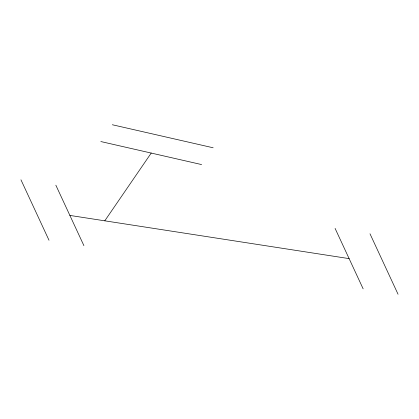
<?xml version="1.0" encoding="UTF-8"?>
<svg xmlns="http://www.w3.org/2000/svg" width="419" height="419" viewBox="0 0 419 419"><rect width="100%" height="100%" fill="white"/><g stroke="black" fill="none" stroke-linecap="round" stroke-linejoin="round"><path stroke-width="0.63" d="M104.787 220.823L151.222 153.066M69.884 215.424L349.116 258.623M112.334 124.752L213.14 147.776M100.822 141.549L201.623 164.578M369.993 233.792L398.05 294.248M335.09 228.397L363.147 288.848M55.853 185.198L83.91 245.654M20.95 179.798L49.007 240.255"/></g></svg>
